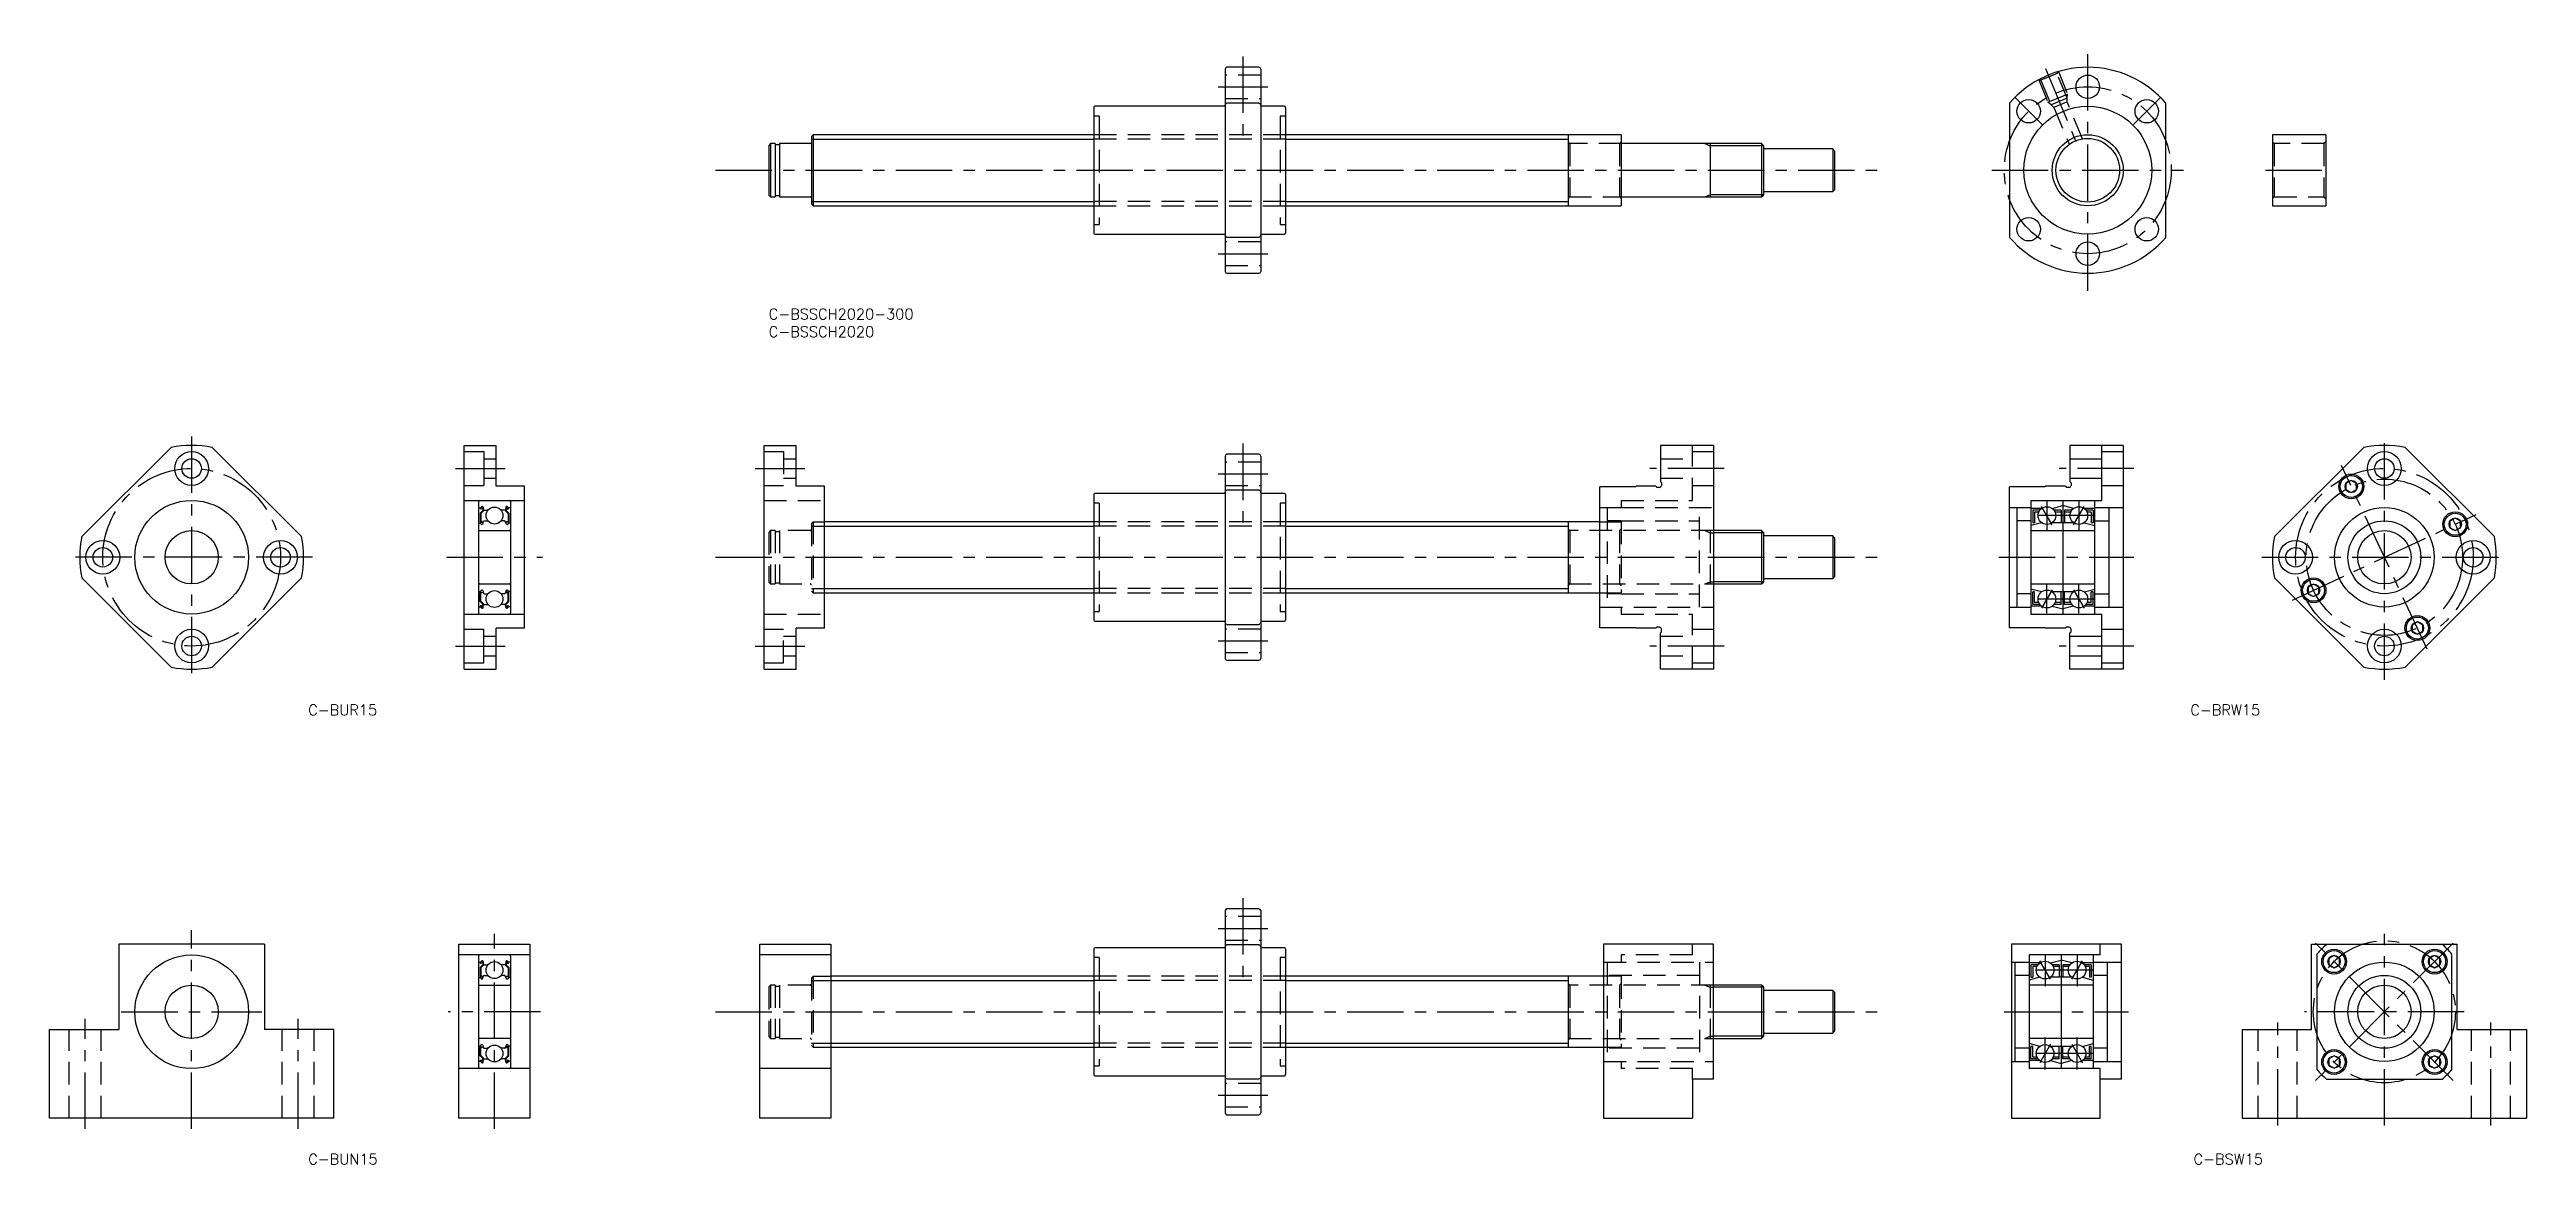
# Model space of a CAD drawing. Extents: x -202 to 495, y -241 to 73.
import ezdxf

# ---------------------------------------------------------------- set-up
doc = ezdxf.new("R2010")
doc.units = 0
doc.header["$LTSCALE"] = 0.5
doc.linetypes.add('CENTER', pattern=[50.8, 31.75, -6.35, 6.35, -6.35])
doc.linetypes.add('DASHED', pattern=[19.05, 12.7, -6.35])
for name, color, linetype in [('MSM_CENTER', 1, 'CENTER'), ('MSM_CONTINUOUS', 7, 'CONTINUOUS'), ('MSM_DASHED', 4, 'DASHED'), ('MSM_NARROW', 5, 'CONTINUOUS'), ('MSM_PART_NUMBER', 7, 'CONTINUOUS')]:
    doc.layers.add(name, color=color, linetype=linetype)
doc.styles.get("Standard").update_dxf_attribs({"font": 'txt.shx', "height": 3, "bigfont": 'bigfont.shx'})

# ---------------------------------------------------------------- blocks, each defined once
blk = doc.blocks.new('*U18')
at = {"layer": 'MSM_PART_NUMBER'}
blk.add_text('C-BSSCH2020-300', height=3, dxfattribs=at).set_placement((0, -3))
blk = doc.blocks.new('*U19')
at = {"layer": 'MSM_PART_NUMBER'}
blk.add_text('C-BSSCH2020', height=3, dxfattribs=at).set_placement((0, -8))
blk = doc.blocks.new('*U20')
at = {"layer": 'MSM_PART_NUMBER'}
blk.add_text('C-BRW15', height=3, dxfattribs=at).set_placement((400.18, -114.5))
blk = doc.blocks.new('*U21')
at = {"layer": 'MSM_PART_NUMBER'}
blk.add_text('C-BSW15', height=3, dxfattribs=at).set_placement((401.09, -241))
blk = doc.blocks.new('*U22')
at = {"layer": 'MSM_PART_NUMBER'}
blk.add_text('C-BUR15', height=3, dxfattribs=at).set_placement((-129.63, -114.5))
blk = doc.blocks.new('*U23')
at = {"layer": 'MSM_PART_NUMBER'}
blk.add_text('C-BUN15', height=3, dxfattribs=at).set_placement((-129.63, -241))

msp = doc.modelspace()

# ---------------------------------------------------------------- linework, layer by layer
at = {"layer": 'MSM_CENTER'}
for p, q in [((133.5, 71), (133.5, 47.27)), ((371.3, 5), (371.3, 73)), ((359.44, 67.64), (368.64, 45.42)), ((126.5, 62.5), (140.5, 62.5)), ((358.43, 51.87), (350.94, 59.36)), ((384.17, 51.87), (391.66, 59.36)), ((-15, 39), (315, 39)), ((344.3, 39), (398.3, 39)), ((421.3, 39), (440.3, 39)), ((126.5, 15.5), (140.5, 15.5)), ((-162.44, -36), (-162.44, -104)), ((133.5, -38), (133.5, -61.73)), ((454.8, -104.5), (454.8, -35.5)), ((-88.2, -45), (-74.2, -45)), ((-3.8, -45), (10.2, -45)), ((126.5, -46.5), (140.5, -46.5)), ((269, -45), (248, -45)), ((384.3, -45), (363.3, -45)), ((466.84, -95.83), (442.76, -44.17)), ((361.3, -60.85), (358.3, -55.65)), ((359.8, -54.25), (359.8, -62.25)), ((367.3, -60.85), (370.3, -55.65)), ((368.8, -54.25), (368.8, -62.25)), ((373.3, -58.25), (355.3, -58.25)), ((428.97, -82.04), (480.63, -57.96)), ((-128.44, -70), (-196.44, -70)), ((-90.7, -70), (-63.7, -70)), ((-15, -70), (315, -70)), ((346.3, -70), (384.3, -70)), ((420.3, -70), (489.3, -70)), ((373.3, -81.75), (355.3, -81.75)), ((361.3, -79.15), (358.3, -84.35)), ((359.8, -85.75), (359.8, -77.75)), ((367.3, -79.15), (370.3, -84.35)), ((368.8, -85.75), (368.8, -77.75)), ((-88.2, -95), (-74.2, -95)), ((-3.8, -95), (10.2, -95)), ((126.5, -93.5), (140.5, -93.5)), ((269, -95), (248, -95)), ((384.3, -95), (363.3, -95)), ((133.5, -166), (133.5, -189.73)), ((-162.44, -231), (-162.44, -175)), ((-77.2, -231), (-77.2, -176)), ((126.5, -174.5), (140.5, -174.5)), ((474.14, -178.66), (435.46, -217.34)), ((474.14, -217.34), (435.46, -178.66)), ((454.8, -230), (454.8, -176)), ((372.8, -186.25), (354.8, -186.25)), ((360.8, -188.85), (357.8, -183.65)), ((359.3, -181.75), (359.3, -190.75)), ((366.8, -188.85), (369.8, -183.65)), ((368.3, -181.75), (368.3, -190.75)), ((-192.44, -231), (-192.44, -200)), ((-182.24, -198), (-142.64, -198)), ((-132.44, -231), (-132.44, -200)), ((-64.2, -198), (-90.2, -198)), ((-15, -198), (315, -198)), ((347.8, -198), (382.8, -198)), ((424.8, -230), (424.8, -201)), ((477.3, -198), (432.3, -198)), ((484.8, -230), (484.8, -201)), ((360.8, -207.15), (357.8, -212.35)), ((359.3, -214.25), (359.3, -205.25)), ((366.8, -207.15), (369.8, -212.35)), ((368.3, -214.25), (368.3, -205.25)), ((372.8, -209.75), (354.8, -209.75)), ((126.5, -221.5), (140.5, -221.5))]:
    msp.add_line(p, q, dxfattribs=at)
for centre, radius in [((371.3, 39), 23.5), ((-162.44, -70), 25), ((454.8, -70), 25), ((454.8, -70), 22), ((454.8, -198), 20)]:
    msp.add_circle(centre, radius, dxfattribs=at)
at = {"layer": 'MSM_CONTINUOUS'}
for p, q in [((128.5, 67.5), (128.5, 10.5)), ((138, 68), (129, 68)), ((138.5, 67.5), (138.5, 10.5)), ((91.5, 56.7), (91.5, 21.3)), ((128.5, 57), (91.8, 57)), ((128.5, 57.13), (128.52, 57.33)), ((128.5, 57.12), (128.5, 57.13)), ((128.52, 57.33), (128.57, 57.52)), ((128.57, 57.52), (128.68, 57.71)), ((128.68, 57.71), (128.8, 57.83)), ((128.8, 57.83), (128.91, 57.88)), ((128.91, 57.88), (129, 57.89)), ((138, 57.89), (129, 57.89)), ((138, 57.89), (138.02, 57.89)), ((138.02, 57.89), (138.13, 57.87)), ((138.13, 57.87), (138.23, 57.81)), ((138.23, 57.81), (138.35, 57.68)), ((138.35, 57.68), (138.46, 57.42)), ((138.46, 57.42), (138.5, 57.12)), ((145.2, 57), (138.5, 57)), ((145.5, 56.7), (145.5, 21.3)), ((349.3, 57.89), (349.3, 20.11)), ((393.3, 20.11), (393.3, 57.89)), ((12.5, 49), (12, 48.5)), ((91.5, 49), (12.5, 49)), ((12.5, 49), (12.5, 29)), ((240, 49), (145.5, 49)), ((225, 49), (225, 29)), ((240, 49), (240, 29)), ((438.3, 49), (423.3, 49)), ((423.3, 49), (423.3, 29)), ((438.3, 49), (438.3, 29)), ((0.5, 46.5), (0, 46)), ((0, 46), (0, 32)), ((1.85, 46.5), (0.5, 46.5)), ((0.5, 46.5), (0.5, 31.5)), ((1.85, 46.5), (1.85, 31.5)), ((3, 46.15), (1.85, 46.15)), ((11.7, 46.5), (3, 46.5)), ((3, 46.5), (3, 31.5)), ((12, 48.5), (12, 29.5)), ((279.5, 46.5), (240, 46.5)), ((265, 46.5), (265, 31.5)), ((280, 46), (279.5, 46.5)), ((279.5, 46.5), (279.5, 31.5)), ((280, 46), (280, 32)), ((299.5, 45), (280, 45)), ((300, 44.5), (299.5, 45)), ((299.5, 45), (299.5, 33)), ((300, 44.5), (300, 33.5)), ((0, 32), (0.5, 31.5)), ((0.5, 31.5), (1.85, 31.5)), ((1.85, 31.85), (3, 31.85)), ((3, 31.5), (11.7, 31.5)), ((12, 29.5), (12.5, 29)), ((12.5, 29), (91.5, 29)), ((145.5, 29), (240, 29)), ((240, 31.5), (279.5, 31.5)), ((279.5, 31.5), (280, 32)), ((280, 33), (299.5, 33)), ((299.5, 33), (300, 33.5)), ((423.3, 29), (438.3, 29)), ((91.8, 21), (128.5, 21)), ((138.5, 21), (145.2, 21)), ((128.5, 20.83), (128.5, 20.88)), ((128.57, 20.48), (128.5, 20.83)), ((128.69, 20.27), (128.57, 20.48)), ((128.79, 20.17), (128.69, 20.27)), ((128.93, 20.11), (128.79, 20.17)), ((128.99, 20.11), (128.93, 20.11)), ((129, 20.11), (128.99, 20.11)), ((129, 20.11), (138, 20.11)), ((138.04, 20.11), (138, 20.11)), ((138.11, 20.12), (138.04, 20.11)), ((138.22, 20.19), (138.11, 20.12)), ((138.34, 20.32), (138.22, 20.19)), ((138.45, 20.53), (138.34, 20.32)), ((138.5, 20.88), (138.45, 20.53)), ((129, 10), (138, 10)), ((-193.4, -64.19), (-168.25, -39.04)), ((-156.63, -39.04), (-131.48, -64.19)), ((-85.7, -101.5), (-85.7, -38.5)), ((-85.7, -38.5), (-76.7, -38.5)), ((-85.7, -40.25), (-80.2, -40.25)), ((-80.2, -40.25), (-80.2, -49.75)), ((-76.7, -50), (-76.7, -38.5)), ((-1.3, -101.5), (-1.3, -38.5)), ((-1.3, -38.5), (7.7, -38.5)), ((7.7, -50), (7.7, -38.5)), ((128.5, -41.5), (128.5, -98.5)), ((138, -41), (129, -41)), ((138.5, -41.5), (138.5, -98.5)), ((251, -38.5), (251, -48.7)), ((266, -38.5), (251, -38.5)), ((266, -38.5), (266, -101.5)), ((366.3, -38.5), (366.3, -48.7)), ((381.3, -38.5), (366.3, -38.5)), ((375.3, -54), (375.3, -38.5)), ((375.3, -40.25), (381.3, -40.25)), ((381.3, -38.5), (381.3, -101.5)), ((448.99, -39.04), (423.84, -64.19)), ((485.76, -64.19), (460.61, -39.04)), ((-80.2, -42.25), (-76.7, -42.25)), ((-80.2, -47.75), (-76.7, -47.75)), ((251, -48.7), (251.3, -49)), ((366.3, -42.25), (375.3, -42.25)), ((366.3, -47.75), (375.3, -47.75)), ((366.3, -48.7), (366.6, -49)), ((445.5, -48.33), (444, -49.2)), ((447, -49.2), (445.5, -48.33)), ((-85.7, -49.75), (-80.2, -49.75)), ((-85.7, -54), (-68.7, -54)), ((-81.7, -54.3), (-81.7, -85.7)), ((-81.14, -56.05), (-80.89, -55.75)), ((-68.7, -50), (-76.7, -50)), ((-73.26, -56.05), (-73.51, -55.75)), ((-72.7, -54.3), (-72.7, -85.7)), ((-68.7, -90), (-68.7, -50)), ((15.7, -50), (7.7, -50)), ((15.7, -90), (15.7, -50)), ((91.5, -52.3), (91.5, -87.7)), ((128.5, -52), (91.8, -52)), ((128.5, -51.87), (128.52, -51.67)), ((128.5, -51.88), (128.5, -51.87)), ((128.52, -51.67), (128.57, -51.48)), ((128.57, -51.48), (128.68, -51.29)), ((128.68, -51.29), (128.8, -51.17)), ((128.8, -51.17), (128.91, -51.12)), ((128.91, -51.12), (129, -51.11)), ((138, -51.11), (129, -51.11)), ((138, -51.11), (138.02, -51.11)), ((138.02, -51.11), (138.13, -51.13)), ((138.13, -51.13), (138.23, -51.19)), ((138.23, -51.19), (138.35, -51.32)), ((138.35, -51.32), (138.46, -51.58)), ((138.46, -51.58), (138.5, -51.88)), ((145.2, -52), (138.5, -52)), ((145.5, -52.3), (145.5, -87.7)), ((234, -89.85), (234, -50.15)), ((244, -50.15), (234, -50.15)), ((244.15, -50), (244, -50.15)), ((249.7, -50), (244.15, -50)), ((249.7, -50), (250, -50.3)), ((250.8, -50.3), (250, -50.3)), ((251.3, -49), (251.3, -49.8)), ((359.3, -50.15), (349.3, -50.15)), ((349.3, -89.85), (349.3, -50.15)), ((355.3, -54), (375.3, -54)), ((355.3, -54), (355.3, -86)), ((359.45, -50), (359.3, -50.15)), ((365, -50), (359.45, -50)), ((361.3, -56.25), (364.3, -55.45)), ((364.3, -54), (364.3, -86)), ((367.3, -56.25), (364.3, -55.45)), ((365, -50), (365.3, -50.3)), ((366.1, -50.3), (365.3, -50.3)), ((366.6, -49), (366.6, -49.8)), ((373.3, -86), (373.3, -54)), ((375.3, -49.75), (381.3, -49.75)), ((444, -49.2), (444, -50.93)), ((444, -50.93), (445.5, -51.79)), ((445.5, -51.79), (447, -50.93)), ((447, -50.93), (447, -49.2)), ((-81.6, -56.05), (-81.14, -56.05)), ((-81.5, -60.35), (-81.2, -60.35)), ((-81.4, -62.5), (-73, -62.5)), ((-80.52, -56.82), (-81.27, -57.57)), ((-81.27, -57.57), (-81.27, -59.95)), ((-81.2, -60.35), (-80.92, -60.68)), ((-80.96, -56.46), (-81.12, -56.33)), ((-80.32, -56.9), (-81.07, -57.65)), ((-81.07, -57.65), (-81.07, -59.95)), ((-80.62, -59.95), (-81.07, -59.95)), ((-81.07, -60.15), (-80.62, -60.15)), ((-80.99, -56.18), (-80.74, -55.88)), ((-80.83, -56.31), (-80.99, -56.18)), ((-80.96, -56.46), (-80.83, -56.31)), ((-80.77, -60.75), (-80.71, -60.75)), ((-80.62, -60.15), (-80.62, -59.95)), ((-80.56, -55.94), (-80.52, -56.82)), ((-80.52, -60.62), (-80.25, -59.88)), ((-80.36, -55.92), (-80.3, -56.66)), ((-80.32, -56.43), (-80.32, -56.9)), ((-80.2, -56.75), (-79.05, -56.75)), ((-80.06, -59.75), (-79.05, -59.75)), ((-74.2, -56.75), (-75.35, -56.75)), ((-74.34, -59.75), (-75.35, -59.75)), ((-73.88, -60.62), (-74.15, -59.88)), ((-74.04, -55.92), (-74.1, -56.66)), ((-74.08, -56.43), (-74.08, -56.9)), ((-74.08, -56.9), (-73.33, -57.65)), ((-73.84, -55.94), (-73.88, -56.82)), ((-73.88, -56.82), (-73.13, -57.57)), ((-73.78, -59.95), (-73.33, -59.95)), ((-73.78, -60.15), (-73.78, -59.95)), ((-73.33, -60.15), (-73.78, -60.15)), ((-73.63, -60.75), (-73.69, -60.75)), ((-73.41, -56.18), (-73.66, -55.88)), ((-73.57, -56.31), (-73.41, -56.18)), ((-73.44, -56.46), (-73.57, -56.31)), ((-73.2, -60.35), (-73.48, -60.68)), ((-73.44, -56.46), (-73.28, -56.33)), ((-73.33, -57.65), (-73.33, -59.95)), ((-72.8, -56.05), (-73.26, -56.05)), ((-72.9, -60.35), (-73.2, -60.35)), ((-73.13, -57.57), (-73.13, -59.95)), ((91.5, -60), (15.7, -60)), ((234, -60), (145.5, -60)), ((225, -60), (225, -80)), ((279.5, -62.5), (266, -62.5)), ((280, -63), (279.5, -62.5)), ((279.5, -62.5), (279.5, -77.5)), ((349.3, -56), (355.3, -56)), ((351.3, -56), (351.3, -84)), ((355.3, -59.75), (351.3, -59.75)), ((358.3, -56.25), (355.3, -56.25)), ((358.3, -60.25), (355.3, -61.05)), ((355.3, -62.5), (373.3, -62.5)), ((355.8, -56.75), (355.8, -60.25)), ((357.8, -56.75), (355.8, -56.75)), ((356.3, -60.25), (355.8, -60.25)), ((356.3, -57.25), (356.3, -60.25)), ((357.51, -57.25), (356.3, -57.25)), ((367.3, -60.25), (361.3, -60.25)), ((363.8, -56.75), (361.8, -56.75)), ((363.8, -57.25), (362.09, -57.25)), ((363.8, -56.75), (363.8, -60.25)), ((364.8, -56.75), (364.8, -60.25)), ((366.8, -56.75), (364.8, -56.75)), ((366.51, -57.25), (364.8, -57.25)), ((373.3, -56.25), (370.3, -56.25)), ((370.3, -60.25), (373.3, -61.05)), ((372.8, -56.75), (370.8, -56.75)), ((372.3, -57.25), (371.09, -57.25)), ((372.3, -57.25), (372.3, -60.25)), ((372.8, -60.25), (372.3, -60.25)), ((372.8, -56.75), (372.8, -60.25)), ((373.3, -56), (381.3, -56)), ((373.3, -59.75), (377.3, -59.75)), ((377.3, -84), (377.3, -56)), ((474.74, -58.97), (473.24, -59.84)), ((473.24, -59.84), (473.24, -61.57)), ((473.24, -61.57), (474.74, -62.43)), ((476.24, -59.84), (474.74, -58.97)), ((474.74, -62.43), (476.24, -61.57)), ((476.24, -61.57), (476.24, -59.84)), ((280, -63), (280, -77)), ((299.5, -64), (280, -64)), ((300, -64.5), (299.5, -64)), ((299.5, -64), (299.5, -76)), ((300, -64.5), (300, -75.5)), ((-193.4, -75.81), (-168.25, -100.96)), ((-156.63, -100.96), (-131.48, -75.81)), ((280, -76), (299.5, -76)), ((299.5, -76), (300, -75.5)), ((423.84, -75.81), (448.99, -100.96)), ((460.61, -100.96), (485.76, -75.81)), ((-81.5, -79.65), (-81.2, -79.65)), ((-81.4, -77.5), (-73, -77.5)), ((-81.27, -82.43), (-81.27, -80.05)), ((-80.52, -83.18), (-81.27, -82.43)), ((-81.2, -79.65), (-80.92, -79.32)), ((-80.96, -83.54), (-81.12, -83.67)), ((-81.07, -79.85), (-80.62, -79.85)), ((-80.62, -80.05), (-81.07, -80.05)), ((-81.07, -82.35), (-81.07, -80.05)), ((-80.32, -83.1), (-81.07, -82.35)), ((-80.96, -83.54), (-80.83, -83.69)), ((-80.77, -79.25), (-80.71, -79.25)), ((-80.62, -79.85), (-80.62, -80.05)), ((-80.56, -84.06), (-80.52, -83.18)), ((-80.52, -79.38), (-80.25, -80.12)), ((-80.36, -84.08), (-80.3, -83.34)), ((-80.32, -83.57), (-80.32, -83.1)), ((-80.2, -83.25), (-79.05, -83.25)), ((-80.06, -80.25), (-79.05, -80.25)), ((-74.34, -80.25), (-75.35, -80.25)), ((-74.2, -83.25), (-75.35, -83.25)), ((-73.88, -79.38), (-74.15, -80.12)), ((-74.04, -84.08), (-74.1, -83.34)), ((-74.08, -83.1), (-73.33, -82.35)), ((-74.08, -83.57), (-74.08, -83.1)), ((-73.88, -83.18), (-73.13, -82.43)), ((-73.84, -84.06), (-73.88, -83.18)), ((-73.33, -79.85), (-73.78, -79.85)), ((-73.78, -79.85), (-73.78, -80.05)), ((-73.78, -80.05), (-73.33, -80.05)), ((-73.63, -79.25), (-73.69, -79.25)), ((-73.44, -83.54), (-73.57, -83.69)), ((-73.2, -79.65), (-73.48, -79.32)), ((-73.44, -83.54), (-73.28, -83.67)), ((-73.33, -82.35), (-73.33, -80.05)), ((-72.9, -79.65), (-73.2, -79.65)), ((-73.13, -82.43), (-73.13, -80.05)), ((15.7, -80), (91.5, -80)), ((145.5, -80), (234, -80)), ((266, -77.5), (279.5, -77.5)), ((279.5, -77.5), (280, -77)), ((355.3, -80.25), (351.3, -80.25)), ((355.3, -77.5), (373.3, -77.5)), ((358.3, -79.75), (355.3, -78.95)), ((355.8, -83.25), (355.8, -79.75)), ((356.3, -79.75), (355.8, -79.75)), ((357.8, -83.25), (355.8, -83.25)), ((356.3, -82.75), (356.3, -79.75)), ((357.51, -82.75), (356.3, -82.75)), ((367.3, -79.75), (361.3, -79.75)), ((363.8, -83.25), (361.8, -83.25)), ((363.8, -82.75), (362.09, -82.75)), ((363.8, -83.25), (363.8, -79.75)), ((364.8, -83.25), (364.8, -79.75)), ((366.51, -82.75), (364.8, -82.75)), ((366.8, -83.25), (364.8, -83.25)), ((370.3, -79.75), (373.3, -78.95)), ((372.8, -83.25), (370.8, -83.25)), ((372.3, -82.75), (371.09, -82.75)), ((372.3, -82.75), (372.3, -79.75)), ((372.8, -79.75), (372.3, -79.75)), ((372.8, -83.25), (372.8, -79.75)), ((373.3, -80.25), (377.3, -80.25)), ((434.86, -77.57), (433.36, -78.43)), ((433.36, -78.43), (433.36, -80.16)), ((433.36, -80.16), (434.86, -81.03)), ((436.36, -78.43), (434.86, -77.57)), ((434.86, -81.03), (436.36, -80.16)), ((436.36, -80.16), (436.36, -78.43)), ((-85.7, -86), (-68.7, -86)), ((-85.7, -90.25), (-80.2, -90.25)), ((-81.6, -83.95), (-81.14, -83.95)), ((-81.14, -83.95), (-80.89, -84.25)), ((-80.83, -83.69), (-80.99, -83.82)), ((-80.99, -83.82), (-80.74, -84.12)), ((-80.2, -99.75), (-80.2, -90.25)), ((-76.7, -101.5), (-76.7, -90)), ((-68.7, -90), (-76.7, -90)), ((-73.41, -83.82), (-73.66, -84.12)), ((-73.57, -83.69), (-73.41, -83.82)), ((-73.26, -83.95), (-73.51, -84.25)), ((-72.8, -83.95), (-73.26, -83.95)), ((7.7, -101.5), (7.7, -90)), ((15.7, -90), (7.7, -90)), ((91.8, -88), (128.5, -88)), ((128.5, -88.17), (128.5, -88.12)), ((128.57, -88.52), (128.5, -88.17)), ((128.69, -88.73), (128.57, -88.52)), ((128.79, -88.83), (128.69, -88.73)), ((128.93, -88.89), (128.79, -88.83)), ((128.99, -88.89), (128.93, -88.89)), ((129, -88.89), (128.99, -88.89)), ((129, -88.89), (138, -88.89)), ((138.04, -88.89), (138, -88.89)), ((138.11, -88.88), (138.04, -88.89)), ((138.22, -88.81), (138.11, -88.88)), ((138.34, -88.68), (138.22, -88.81)), ((138.45, -88.47), (138.34, -88.68)), ((138.5, -88.12), (138.45, -88.47)), ((138.5, -88), (145.2, -88)), ((244, -89.85), (234, -89.85)), ((244.15, -90), (244, -89.85)), ((249.7, -90), (244.15, -90)), ((249.7, -90), (250, -89.7)), ((250.8, -89.7), (250, -89.7)), ((251.3, -91), (251.3, -90.2)), ((349.3, -84), (355.3, -84)), ((359.3, -89.85), (349.3, -89.85)), ((358.3, -83.75), (355.3, -83.75)), ((355.3, -86), (375.3, -86)), ((359.45, -90), (359.3, -89.85)), ((365, -90), (359.45, -90)), ((361.3, -83.75), (364.3, -84.55)), ((367.3, -83.75), (364.3, -84.55)), ((365, -90), (365.3, -89.7)), ((366.1, -89.7), (365.3, -89.7)), ((366.6, -91), (366.6, -90.2)), ((373.3, -83.75), (370.3, -83.75)), ((373.3, -84), (381.3, -84)), ((375.3, -101.5), (375.3, -86)), ((375.3, -90.25), (381.3, -90.25)), ((464.1, -88.21), (462.6, -89.07)), ((462.6, -89.07), (462.6, -90.8)), ((465.6, -89.07), (464.1, -88.21)), ((465.6, -90.8), (465.6, -89.07)), ((-80.2, -92.25), (-76.7, -92.25)), ((251, -91.3), (251.3, -91)), ((251, -101.5), (251, -91.3)), ((366.3, -91.3), (366.6, -91)), ((366.3, -101.5), (366.3, -91.3)), ((366.3, -92.25), (375.3, -92.25)), ((462.6, -90.8), (464.1, -91.67)), ((464.1, -91.67), (465.6, -90.8)), ((-85.7, -99.75), (-80.2, -99.75)), ((-85.7, -101.5), (-76.7, -101.5)), ((-80.2, -97.75), (-76.7, -97.75)), ((-1.3, -101.5), (7.7, -101.5)), ((129, -99), (138, -99)), ((266, -101.5), (251, -101.5)), ((366.3, -97.75), (375.3, -97.75)), ((381.3, -101.5), (366.3, -101.5)), ((375.3, -99.75), (381.3, -99.75)), ((128.5, -169.5), (128.5, -226.5)), ((138, -169), (129, -169)), ((138.5, -169.5), (138.5, -226.5)), ((-182.94, -179), (-182.94, -203)), ((-141.94, -179), (-182.94, -179)), ((-141.94, -179), (-141.94, -203)), ((-87.2, -228), (-87.2, -179)), ((-87.2, -179), (-67.2, -179)), ((-67.2, -179), (-67.2, -228)), ((-2.5, -228), (-2.5, -179)), ((-2.5, -179), (17.5, -179)), ((17.5, -179), (17.5, -228)), ((91.5, -180.3), (91.5, -215.7)), ((128.5, -180), (91.8, -180)), ((128.5, -179.87), (128.52, -179.67)), ((128.5, -179.88), (128.5, -179.87)), ((128.52, -179.67), (128.57, -179.48)), ((128.57, -179.48), (128.68, -179.29)), ((128.68, -179.29), (128.8, -179.17)), ((128.8, -179.17), (128.91, -179.12)), ((128.91, -179.12), (129, -179.11)), ((138, -179.11), (129, -179.11)), ((138, -179.11), (138.02, -179.11)), ((138.02, -179.11), (138.13, -179.13)), ((138.13, -179.13), (138.23, -179.19)), ((138.23, -179.19), (138.35, -179.32)), ((138.35, -179.32), (138.46, -179.58)), ((138.46, -179.58), (138.5, -179.88)), ((145.2, -180), (138.5, -180)), ((145.5, -180.3), (145.5, -215.7)), ((235, -179), (235, -228)), ((266, -179), (235, -179)), ((266, -217), (266, -179)), ((349.8, -179), (349.8, -228)), ((380.8, -179), (349.8, -179)), ((374.8, -182), (374.8, -179)), ((380.8, -217), (380.8, -179)), ((434.3, -203), (434.3, -179)), ((434.3, -179), (475.3, -179)), ((475.3, -203), (475.3, -179)), ((-67.2, -182), (-87.2, -182)), ((-81.7, -182.3), (-81.7, -213.7)), ((-81.6, -184.05), (-81.14, -184.05)), ((-80.52, -184.82), (-81.27, -185.57)), ((-81.27, -185.57), (-81.27, -187.95)), ((-81.14, -184.05), (-80.89, -183.75)), ((-80.96, -184.46), (-81.12, -184.33)), ((-80.32, -184.9), (-81.07, -185.65)), ((-81.07, -185.65), (-81.07, -187.95)), ((-80.62, -187.95), (-81.07, -187.95)), ((-81.07, -188.15), (-80.62, -188.15)), ((-80.99, -184.18), (-80.74, -183.88)), ((-80.83, -184.31), (-80.99, -184.18)), ((-80.96, -184.46), (-80.83, -184.31)), ((-80.62, -188.15), (-80.62, -187.95)), ((-80.56, -183.94), (-80.52, -184.82)), ((-80.52, -188.62), (-80.25, -187.88)), ((-80.36, -183.92), (-80.3, -184.66)), ((-80.32, -184.43), (-80.32, -184.9)), ((-80.2, -184.75), (-79.05, -184.75)), ((-80.06, -187.75), (-79.05, -187.75)), ((-74.2, -184.75), (-75.35, -184.75)), ((-74.34, -187.75), (-75.35, -187.75)), ((-73.88, -188.62), (-74.15, -187.88)), ((-74.04, -183.92), (-74.1, -184.66)), ((-74.08, -184.43), (-74.08, -184.9)), ((-74.08, -184.9), (-73.33, -185.65)), ((-73.84, -183.94), (-73.88, -184.82)), ((-73.88, -184.82), (-73.13, -185.57)), ((-73.78, -187.95), (-73.33, -187.95)), ((-73.78, -188.15), (-73.78, -187.95)), ((-73.33, -188.15), (-73.78, -188.15)), ((-73.41, -184.18), (-73.66, -183.88)), ((-73.57, -184.31), (-73.41, -184.18)), ((-73.44, -184.46), (-73.57, -184.31)), ((-73.26, -184.05), (-73.51, -183.75)), ((-73.44, -184.46), (-73.28, -184.33)), ((-73.33, -185.65), (-73.33, -187.95)), ((-72.8, -184.05), (-73.26, -184.05)), ((-73.13, -185.57), (-73.13, -187.95)), ((-72.7, -182.3), (-72.7, -213.7)), ((17.5, -182), (-2.5, -182)), ((91.5, -188), (17.5, -188)), ((235, -188), (145.5, -188)), ((225, -188), (225, -208)), ((349.8, -184), (354.8, -184)), ((350.8, -184), (350.8, -212)), ((354.8, -187.75), (350.8, -187.75)), ((374.8, -182), (354.8, -182)), ((354.8, -182), (354.8, -214)), ((357.8, -184.25), (354.8, -184.25)), ((357.8, -188.25), (354.8, -189.05)), ((355.3, -184.75), (355.3, -188.25)), ((357.3, -184.75), (355.3, -184.75)), ((355.3, -188.25), (355.8, -188.25)), ((355.8, -185.25), (355.8, -188.25)), ((357.01, -185.25), (355.8, -185.25)), ((360.8, -184.25), (363.8, -183.45)), ((366.8, -188.25), (360.8, -188.25)), ((363.3, -184.75), (361.3, -184.75)), ((363.3, -185.25), (361.59, -185.25)), ((363.3, -184.75), (363.3, -188.25)), ((363.8, -182), (363.8, -214)), ((366.8, -184.25), (363.8, -183.45)), ((364.3, -184.75), (364.3, -188.25)), ((366.3, -184.75), (364.3, -184.75)), ((366.01, -185.25), (364.3, -185.25)), ((372.8, -184.25), (369.8, -184.25)), ((369.8, -188.25), (372.8, -189.05)), ((372.3, -184.75), (370.3, -184.75)), ((371.8, -185.25), (370.59, -185.25)), ((371.8, -185.25), (371.8, -188.25)), ((372.3, -188.25), (371.8, -188.25)), ((372.3, -184.75), (372.3, -188.25)), ((372.8, -182), (372.8, -214)), ((372.8, -184), (380.8, -184)), ((376.8, -187.75), (372.8, -187.75)), ((376.8, -184), (376.8, -212)), ((435.8, -181.75), (435.8, -214.25)), ((440.66, -182.13), (439.16, -182.99)), ((439.16, -182.99), (439.16, -184.72)), ((439.16, -184.72), (440.66, -185.59)), ((442.16, -182.99), (440.66, -182.13)), ((440.66, -185.59), (442.16, -184.72)), ((442.16, -184.72), (442.16, -182.99)), ((468.94, -182.13), (467.44, -182.99)), ((467.44, -182.99), (467.44, -184.72)), ((467.44, -184.72), (468.94, -185.59)), ((470.44, -182.99), (468.94, -182.13)), ((468.94, -185.59), (470.44, -184.72)), ((470.44, -184.72), (470.44, -182.99)), ((473.8, -214.25), (473.8, -181.75)), ((-81.5, -188.35), (-81.2, -188.35)), ((-81.4, -190.5), (-73, -190.5)), ((-81.2, -188.35), (-80.92, -188.68)), ((-80.77, -188.75), (-80.71, -188.75)), ((-73.63, -188.75), (-73.69, -188.75)), ((-73.2, -188.35), (-73.48, -188.68)), ((-72.9, -188.35), (-73.2, -188.35)), ((279.5, -190.5), (266, -190.5)), ((280, -191), (279.5, -190.5)), ((279.5, -190.5), (279.5, -205.5)), ((280, -191), (280, -205)), ((299.5, -192), (280, -192)), ((300, -192.5), (299.5, -192)), ((299.5, -192), (299.5, -204)), ((300, -192.5), (300, -203.5)), ((372.8, -190.5), (354.8, -190.5)), ((-202.44, -228), (-202.44, -203)), ((-202.44, -203), (-182.94, -203)), ((-122.44, -203), (-141.94, -203)), ((-122.44, -228), (-122.44, -203)), ((-81.5, -207.65), (-81.2, -207.65)), ((-73, -205.5), (-81.4, -205.5)), ((-81.27, -210.43), (-81.27, -208.05)), ((-81.2, -207.65), (-80.92, -207.32)), ((-81.07, -207.85), (-80.62, -207.85)), ((-80.62, -208.05), (-81.07, -208.05)), ((-81.07, -210.35), (-81.07, -208.05)), ((-80.77, -207.25), (-80.71, -207.25)), ((-80.62, -207.85), (-80.62, -208.05)), ((-80.52, -207.38), (-80.25, -208.12)), ((-80.06, -208.25), (-79.05, -208.25)), ((-74.34, -208.25), (-75.35, -208.25)), ((-73.88, -207.38), (-74.15, -208.12)), ((-73.33, -207.85), (-73.78, -207.85)), ((-73.78, -207.85), (-73.78, -208.05)), ((-73.78, -208.05), (-73.33, -208.05)), ((-73.63, -207.25), (-73.69, -207.25)), ((-73.2, -207.65), (-73.48, -207.32)), ((-73.33, -210.35), (-73.33, -208.05)), ((-72.9, -207.65), (-73.2, -207.65)), ((-73.13, -210.43), (-73.13, -208.05)), ((17.5, -208), (91.5, -208)), ((145.5, -208), (235, -208)), ((266, -205.5), (279.5, -205.5)), ((279.5, -205.5), (280, -205)), ((280, -204), (299.5, -204)), ((299.5, -204), (300, -203.5)), ((354.8, -208.25), (350.8, -208.25)), ((372.8, -205.5), (354.8, -205.5)), ((357.8, -207.75), (354.8, -206.95)), ((355.3, -211.25), (355.3, -207.75)), ((355.8, -207.75), (355.3, -207.75)), ((355.3, -207.75), (355.8, -207.75)), ((355.8, -210.75), (355.8, -207.75)), ((366.8, -207.75), (360.8, -207.75)), ((363.3, -211.25), (363.3, -207.75)), ((364.3, -211.25), (364.3, -207.75)), ((369.8, -207.75), (372.8, -206.95)), ((371.8, -210.75), (371.8, -207.75)), ((372.3, -207.75), (371.8, -207.75)), ((372.3, -211.25), (372.3, -207.75)), ((376.8, -208.25), (372.8, -208.25)), ((414.8, -203), (414.8, -228)), ((414.8, -203), (434.3, -203)), ((475.3, -203), (494.8, -203)), ((494.8, -203), (494.8, -228)), ((-67.2, -214), (-87.2, -214)), ((-81.6, -211.95), (-81.14, -211.95)), ((-80.52, -211.18), (-81.27, -210.43)), ((-81.14, -211.95), (-80.89, -212.25)), ((-80.96, -211.54), (-81.12, -211.67)), ((-80.32, -211.1), (-81.07, -210.35)), ((-80.83, -211.69), (-80.99, -211.82)), ((-80.99, -211.82), (-80.74, -212.12)), ((-80.96, -211.54), (-80.83, -211.69)), ((-80.56, -212.06), (-80.52, -211.18)), ((-80.36, -212.08), (-80.3, -211.34)), ((-80.32, -211.57), (-80.32, -211.1)), ((-80.2, -211.25), (-79.05, -211.25)), ((-74.2, -211.25), (-75.35, -211.25)), ((-74.04, -212.08), (-74.1, -211.34)), ((-74.08, -211.1), (-73.33, -210.35)), ((-74.08, -211.57), (-74.08, -211.1)), ((-73.88, -211.18), (-73.13, -210.43)), ((-73.84, -212.06), (-73.88, -211.18)), ((-73.41, -211.82), (-73.66, -212.12)), ((-73.44, -211.54), (-73.57, -211.69)), ((-73.57, -211.69), (-73.41, -211.82)), ((-73.26, -211.95), (-73.51, -212.25)), ((-73.44, -211.54), (-73.28, -211.67)), ((-72.8, -211.95), (-73.26, -211.95)), ((17.5, -214), (-2.5, -214)), ((91.8, -216), (128.5, -216)), ((128.5, -216.17), (128.5, -216.12)), ((138.5, -216.12), (138.45, -216.47)), ((138.5, -216), (145.2, -216)), ((349.8, -212), (354.8, -212)), ((357.8, -211.75), (354.8, -211.75)), ((374.8, -214), (354.8, -214)), ((357.3, -211.25), (355.3, -211.25)), ((357.01, -210.75), (355.8, -210.75)), ((360.8, -211.75), (363.8, -212.55)), ((363.3, -211.25), (361.3, -211.25)), ((363.3, -210.75), (361.59, -210.75)), ((366.8, -211.75), (363.8, -212.55)), ((366.01, -210.75), (364.3, -210.75)), ((366.3, -211.25), (364.3, -211.25)), ((372.8, -211.75), (369.8, -211.75)), ((372.3, -211.25), (370.3, -211.25)), ((371.8, -210.75), (370.59, -210.75)), ((372.8, -212), (380.8, -212)), ((374.8, -228), (374.8, -214)), ((440.66, -210.41), (439.16, -211.28)), ((439.16, -211.28), (439.16, -213.01)), ((439.16, -213.01), (440.66, -213.87)), ((442.16, -211.28), (440.66, -210.41)), ((440.66, -213.87), (442.16, -213.01)), ((442.16, -213.01), (442.16, -211.28)), ((468.94, -210.41), (467.44, -211.28)), ((467.44, -211.28), (467.44, -213.01)), ((467.44, -213.01), (468.94, -213.87)), ((470.44, -211.28), (468.94, -210.41)), ((468.94, -213.87), (470.44, -213.01)), ((470.44, -213.01), (470.44, -211.28)), ((128.57, -216.52), (128.5, -216.17)), ((128.69, -216.73), (128.57, -216.52)), ((128.79, -216.83), (128.69, -216.73)), ((128.93, -216.89), (128.79, -216.83)), ((128.99, -216.89), (128.93, -216.89)), ((129, -216.89), (128.99, -216.89)), ((129, -216.89), (138, -216.89)), ((138.04, -216.89), (138, -216.89)), ((138.11, -216.88), (138.04, -216.89)), ((138.22, -216.81), (138.11, -216.88)), ((138.34, -216.68), (138.22, -216.81)), ((138.45, -216.47), (138.34, -216.68)), ((266, -217), (260, -217)), ((260, -217), (260, -228)), ((380.8, -217), (374.8, -217)), ((438.55, -217), (471.05, -217)), ((-122.44, -228), (-202.44, -228)), ((-67.2, -228), (-87.2, -228)), ((17.5, -228), (-2.5, -228)), ((129, -227), (138, -227)), ((235, -228), (260, -228)), ((349.8, -228), (374.8, -228)), ((414.8, -228), (494.8, -228))]:
    msp.add_line(p, q, dxfattribs=at)
for centre, radius in [((371.3, 62.5), 3.3), ((354.68, 55.62), 3.3), ((371.3, 39), 18), ((387.92, 55.62), 3.3), ((371.3, 39), 8.95), ((354.68, 22.38), 3.3), ((387.92, 22.38), 3.3), ((371.3, 15.5), 3.3), ((-162.44, -45), 4.75), ((454.8, -45), 4.75), ((-162.44, -45), 2.75), ((445.5, -50.06), 3.5), ((445.5, -50.06), 3.1), ((445.5, -50.06), 1.73), ((454.8, -45), 2.75), ((-162.44, -70), 16), ((359.8, -58.25), 2.5), ((368.8, -58.25), 2.5), ((-162.44, -70), 7.5), ((-77.2, -58.25), 2.38), ((454.8, -70), 14), ((454.8, -70), 10.25), ((454.8, -70), 7.5), ((474.74, -60.7), 3.5), ((474.74, -60.7), 3.1), ((474.74, -60.7), 1.73), ((-187.44, -70), 4.75), ((-187.44, -70), 2.75), ((-137.44, -70), 4.75), ((-137.44, -70), 2.75), ((429.8, -70), 4.75), ((429.8, -70), 2.75), ((479.8, -70), 4.75), ((479.8, -70), 2.75), ((434.86, -79.3), 3.5), ((434.86, -79.3), 3.1), ((-77.2, -81.75), 2.38), ((359.8, -81.75), 2.5), ((368.8, -81.75), 2.5), ((434.86, -79.3), 1.73), ((-162.44, -95), 4.75), ((454.8, -95), 4.75), ((464.1, -89.94), 3.5), ((464.1, -89.94), 3.1), ((464.1, -89.94), 1.73), ((-162.44, -95), 2.75), ((454.8, -95), 2.75), ((440.66, -183.86), 3.5), ((440.66, -183.86), 3.1), ((468.94, -183.86), 3.5), ((468.94, -183.86), 3.1), ((-162.44, -198), 16), ((-77.2, -186.25), 2.38), ((359.3, -186.25), 2.5), ((368.3, -186.25), 2.5), ((440.66, -183.86), 1.73), ((454.8, -198), 14), ((454.8, -198), 10.25), ((468.94, -183.86), 1.73), ((-162.44, -198), 7.5), ((454.8, -198), 7.5), ((-77.2, -209.75), 2.38), ((359.3, -209.75), 2.5), ((368.3, -209.75), 2.5), ((440.66, -212.14), 3.5), ((440.66, -212.14), 3.1), ((468.94, -212.14), 3.5), ((468.94, -212.14), 3.1), ((440.66, -212.14), 1.73), ((468.94, -212.14), 1.73)]:
    msp.add_circle(centre, radius, dxfattribs=at)
for centre, radius, start, end in [((129, 67.5), 0.5, 90, 180), ((138, 67.5), 0.5, 0, 90), ((371.3, 39), 29, 40.65725, 139.34275), ((91.8, 56.7), 0.3, 90, 180), ((145.2, 56.7), 0.3, 0, 90), ((11.7, 46.8), 0.3, 270, 0), ((11.7, 31.2), 0.3, 0, 90), ((91.8, 21.3), 0.3, 180, 270), ((145.2, 21.3), 0.3, 270, 0), ((371.3, 39), 29, 220.65725, 319.34275), ((129, 10.5), 0.5, 180, 270), ((138, 10.5), 0.5, 270, 0), ((-162.44, -70), 31.5, 79.37126, 100.62874), ((129, -41.5), 0.5, 90, 180), ((138, -41.5), 0.5, 0, 90), ((454.8, -70), 31.5, 79.37126, 100.62874), ((-81.4, -54.3), 0.3, 90, 180), ((-80.66, -55.95), 0.3, 4.99676, 140.00022), ((-73.74, -55.95), 0.3, 39.99978, 175.00324), ((-73, -54.3), 0.3, 0, 90), ((91.8, -52.3), 0.3, 90, 180), ((145.2, -52.3), 0.3, 0, 90), ((250.8, -49.8), 0.5, 270, 0), ((366.1, -49.8), 0.5, 270, 0), ((-81.6, -55.95), 0.1, 180, 270), ((-81.5, -60.55), 0.2, 90, 180), ((-81.4, -62.2), 0.3, 180, 270), ((-81.07, -59.95), 0.2, 180, 270), ((-80.99, -56.18), 0.2, 140.00022, 230.08482), ((-80.77, -60.55), 0.2, 219.99622, 270), ((-80.66, -55.94), 0.1, 2.81982, 140.00331), ((-80.71, -60.55), 0.2, 270, 339.9919), ((-80.2, -56.65), 0.1, 184.99676, 269.9995), ((-80.06, -59.95), 0.2, 90, 159.9919), ((-74.34, -59.95), 0.2, 20.0081, 90), ((-74.2, -56.65), 0.1, 270.0005, 355.00324), ((-73.69, -60.55), 0.2, 200.0081, 270), ((-73.74, -55.94), 0.1, 39.99669, 177.18018), ((-73.63, -60.55), 0.2, 270, 320.00378), ((-73.33, -59.95), 0.2, 270, 0), ((-73.41, -56.18), 0.2, 309.91518, 39.99978), ((-73, -62.2), 0.3, 270, 0), ((-72.9, -60.55), 0.2, 0, 90), ((-72.8, -55.95), 0.1, 270, 0), ((-162.44, -70), 31.5, 169.37126, 190.62874), ((-162.44, -70), 31.5, 349.37126, 10.62874), ((454.8, -70), 31.5, 169.37126, 190.62874), ((454.8, -70), 31.5, 349.37126, 10.62874), ((-81.4, -77.8), 0.3, 90, 180), ((-81.5, -79.45), 0.2, 180, 270), ((-81.07, -80.05), 0.2, 90, 180), ((-80.99, -83.82), 0.2, 129.91518, 219.99978), ((-80.77, -79.45), 0.2, 90, 140.00378), ((-80.71, -79.45), 0.2, 20.0081, 90), ((-80.2, -83.35), 0.1, 90.0005, 175.00324), ((-80.06, -80.05), 0.2, 200.0081, 270), ((-74.34, -80.05), 0.2, 270, 339.9919), ((-74.2, -83.35), 0.1, 4.99676, 89.9995), ((-73.69, -79.45), 0.2, 90, 159.9919), ((-73.63, -79.45), 0.2, 39.99622, 90), ((-73.33, -80.05), 0.2, 0, 90), ((-73.41, -83.82), 0.2, 320.00022, 50.08482), ((-73, -77.8), 0.3, 0, 90), ((-72.9, -79.45), 0.2, 270, 0), ((-81.6, -84.05), 0.1, 90, 180), ((-81.4, -85.7), 0.3, 180, 270), ((-80.66, -84.05), 0.3, 219.99978, 355.00324), ((-80.66, -84.06), 0.1, 219.99669, 357.18018), ((-73.74, -84.05), 0.3, 184.99676, 320.00022), ((-73.74, -84.06), 0.1, 182.81982, 320.00331), ((-73, -85.7), 0.3, 270, 0), ((-72.8, -84.05), 0.1, 0, 90), ((91.8, -87.7), 0.3, 180, 270), ((145.2, -87.7), 0.3, 270, 0), ((250.8, -90.2), 0.5, 0, 90), ((366.1, -90.2), 0.5, 0, 90), ((-162.44, -70), 31.5, 259.37126, 280.62874), ((129, -98.5), 0.5, 180, 270), ((138, -98.5), 0.5, 270, 0), ((454.8, -70), 31.5, 259.37126, 280.62874), ((129, -169.5), 0.5, 90, 180), ((138, -169.5), 0.5, 0, 90), ((91.8, -180.3), 0.3, 90, 180), ((145.2, -180.3), 0.3, 0, 90), ((454.8, -198), 25, 130.5358, 139.4642), ((454.8, -198), 25, 40.5358, 49.4642), ((-81.4, -182.3), 0.3, 90, 180), ((-81.6, -183.95), 0.1, 180, 270), ((-81.07, -187.95), 0.2, 180, 270), ((-80.99, -184.18), 0.2, 140.00022, 230.08482), ((-80.66, -183.95), 0.3, 4.99676, 140.00022), ((-80.66, -183.94), 0.1, 2.81982, 140.00331), ((-80.2, -184.65), 0.1, 184.99676, 269.9995), ((-80.06, -187.95), 0.2, 90, 159.9919), ((-74.34, -187.95), 0.2, 20.0081, 90), ((-74.2, -184.65), 0.1, 270.0005, 355.00324), ((-73.74, -183.95), 0.3, 39.99978, 175.00324), ((-73.74, -183.94), 0.1, 39.99669, 177.18018), ((-73.33, -187.95), 0.2, 270, 0), ((-73.41, -184.18), 0.2, 309.91518, 39.99978), ((-73, -182.3), 0.3, 0, 90), ((-72.8, -183.95), 0.1, 270, 0), ((-81.5, -188.55), 0.2, 90, 180), ((-81.4, -190.2), 0.3, 180, 270), ((-80.77, -188.55), 0.2, 219.99622, 270), ((-80.71, -188.55), 0.2, 270, 339.9919), ((-73.69, -188.55), 0.2, 200.0081, 270), ((-73.63, -188.55), 0.2, 270, 320.00378), ((-73, -190.2), 0.3, 270, 0), ((-72.9, -188.55), 0.2, 0, 90), ((-81.4, -205.8), 0.3, 90, 180), ((-81.5, -207.45), 0.2, 180, 270), ((-81.07, -208.05), 0.2, 90, 180), ((-80.77, -207.45), 0.2, 90, 140.00378), ((-80.71, -207.45), 0.2, 20.0081, 90), ((-80.06, -208.05), 0.2, 200.0081, 270), ((-74.34, -208.05), 0.2, 270, 339.9919), ((-73.69, -207.45), 0.2, 90, 159.9919), ((-73.63, -207.45), 0.2, 39.99622, 90), ((-73.33, -208.05), 0.2, 0, 90), ((-73, -205.8), 0.3, 0, 90), ((-72.9, -207.45), 0.2, 270, 0), ((-81.6, -212.05), 0.1, 90, 180), ((-81.4, -213.7), 0.3, 180, 270), ((-80.99, -211.82), 0.2, 129.91518, 219.99978), ((-80.66, -212.05), 0.3, 219.99978, 355.00324), ((-80.66, -212.06), 0.1, 219.99669, 357.18018), ((-80.2, -211.35), 0.1, 90.0005, 175.00324), ((-74.2, -211.35), 0.1, 4.99676, 89.9995), ((-73.74, -212.05), 0.3, 184.99676, 320.00022), ((-73.74, -212.06), 0.1, 182.81982, 320.00331), ((-73.41, -211.82), 0.2, 320.00022, 50.08482), ((-73, -213.7), 0.3, 270, 0), ((-72.8, -212.05), 0.1, 0, 90), ((91.8, -215.7), 0.3, 180, 270), ((145.2, -215.7), 0.3, 270, 0), ((454.8, -198), 25, 220.5358, 229.4642), ((454.8, -198), 25, 310.5358, 319.4642), ((129, -226.5), 0.5, 180, 270), ((138, -226.5), 0.5, 270, 0)]:
    msp.add_arc(centre, radius, start, end, dxfattribs=at)
at = {"layer": 'MSM_DASHED'}
for p, q in [((138.5, 65.8), (128.5, 65.8)), ((357.49, 64.5), (360.11, 58.18)), ((357.62, 64.57), (358.14, 64.35)), ((362.68, 66.23), (358.14, 64.35)), ((358.14, 64.35), (360.99, 57.46)), ((362.68, 66.23), (362.9, 66.75)), ((365.54, 59.34), (362.68, 66.23)), ((363.03, 66.8), (365.65, 60.47)), ((128.5, 59.2), (138.5, 59.2)), ((360.11, 58.18), (365.65, 60.47)), ((360.99, 57.46), (360.11, 58.18)), ((365.54, 59.34), (360.99, 57.46)), ((360.99, 57.46), (361.8, 56.71)), ((365.49, 58.24), (361.8, 56.71)), ((361.8, 56.71), (366.11, 46.3)), ((365.49, 58.24), (365.54, 59.34)), ((369.81, 47.83), (365.49, 58.24)), ((365.54, 59.34), (365.65, 60.47)), ((93, 54.25), (91.5, 54.25)), ((145.5, 49), (91.5, 49)), ((93, 54.25), (93, 23.75)), ((145.5, 54.25), (144, 54.25)), ((144, 54.25), (144, 23.75)), ((145.5, 47.79), (91.5, 47.79)), ((225.5, 46.5), (225, 47)), ((240, 46.5), (225.3, 46.5)), ((225.5, 46.5), (225.5, 31.5)), ((240, 47), (239.5, 46.5)), ((239.5, 46.5), (239.5, 31.5)), ((423.8, 46.5), (423.3, 47)), ((437.8, 46.5), (423.8, 46.5)), ((423.8, 46.5), (423.8, 31.5)), ((438.3, 47), (437.8, 46.5)), ((437.8, 46.5), (437.8, 31.5)), ((145.5, 30.21), (91.5, 30.21)), ((91.5, 29), (145.5, 29)), ((225, 31), (225.5, 31.5)), ((225.3, 31.5), (240, 31.5)), ((239.5, 31.5), (240, 31)), ((423.3, 31), (423.8, 31.5)), ((423.8, 31.5), (437.8, 31.5)), ((437.8, 31.5), (438.3, 31)), ((91.5, 23.75), (93, 23.75)), ((144, 23.75), (145.5, 23.75)), ((138.5, 18.8), (128.5, 18.8)), ((128.5, 12.2), (138.5, 12.2)), ((-1.3, -40.25), (4.2, -40.25)), ((4.2, -40.25), (4.2, -49.75)), ((260, -54), (260, -38.5)), ((260, -40.25), (266, -40.25)), ((4.2, -42.25), (7.7, -42.25)), ((4.2, -47.75), (7.7, -47.75)), ((138.5, -43.2), (128.5, -43.2)), ((251, -42.25), (260, -42.25)), ((251, -47.75), (260, -47.75)), ((-1.3, -49.75), (4.2, -49.75)), ((-1.3, -54), (15.7, -54)), ((93, -54.75), (91.5, -54.75)), ((93, -54.75), (93, -85.25)), ((128.5, -49.8), (138.5, -49.8)), ((145.5, -54.75), (144, -54.75)), ((144, -54.75), (144, -85.25)), ((240, -54), (260, -54)), ((240, -54), (240, -56)), ((260, -49.75), (266, -49.75)), ((0.5, -62.5), (0, -63)), ((1.85, -62.5), (0.5, -62.5)), ((0.5, -62.5), (0.5, -77.5)), ((1.85, -62.5), (1.85, -77.5)), ((11.7, -62.5), (3, -62.5)), ((3, -62.5), (3, -77.5)), ((12.5, -60), (12, -60.5)), ((12, -60.5), (12, -79.5)), ((12, -61.21), (15.7, -61.21)), ((12.5, -60), (12.5, -80)), ((12.5, -60), (15.7, -60)), ((145.5, -60), (91.5, -60)), ((145.5, -61.21), (91.5, -61.21)), ((225.5, -62.5), (225, -62)), ((266, -62.5), (225.3, -62.5)), ((225.5, -62.5), (225.5, -77.5)), ((234, -56), (240, -56)), ((234, -60), (240, -60)), ((236, -56), (236, -84)), ((240, -59.75), (236, -59.75)), ((240, -62), (239.5, -62.5)), ((239.5, -62.5), (239.5, -77.5)), ((240, -56), (266, -56)), ((240, -59.75), (262, -59.75)), ((240, -60), (240, -80)), ((262, -84), (262, -56)), ((263.5, -62.5), (265, -63.11)), ((265, -62.5), (265, -77.5)), ((0, -63), (0, -77)), ((3, -62.85), (1.85, -62.85)), ((265, -63.11), (266, -63.11)), ((0, -77), (0.5, -77.5)), ((0.5, -77.5), (1.85, -77.5)), ((1.85, -77.15), (3, -77.15)), ((3, -77.5), (11.7, -77.5)), ((12, -78.79), (15.7, -78.79)), ((12, -79.5), (12.5, -80)), ((12.5, -80), (15.7, -80)), ((145.5, -78.79), (91.5, -78.79)), ((91.5, -80), (145.5, -80)), ((225, -78), (225.5, -77.5)), ((225.3, -77.5), (266, -77.5)), ((234, -80), (240, -80)), ((240, -80.25), (236, -80.25)), ((239.5, -77.5), (240, -78)), ((240, -80.25), (262, -80.25)), ((263.5, -77.5), (265, -76.89)), ((265, -76.89), (266, -76.89)), ((-1.3, -86), (15.7, -86)), ((-1.3, -90.25), (4.2, -90.25)), ((4.2, -99.75), (4.2, -90.25)), ((91.5, -85.25), (93, -85.25)), ((138.5, -90.2), (128.5, -90.2)), ((144, -85.25), (145.5, -85.25)), ((234, -84), (266, -84)), ((240, -84), (240, -86)), ((240, -86), (260, -86)), ((260, -101.5), (260, -86)), ((260, -90.25), (266, -90.25)), ((4.2, -92.25), (7.7, -92.25)), ((128.5, -96.8), (138.5, -96.8)), ((251, -92.25), (260, -92.25)), ((-1.3, -99.75), (4.2, -99.75)), ((4.2, -97.75), (7.7, -97.75)), ((251, -97.75), (260, -97.75)), ((260, -99.75), (266, -99.75)), ((138.5, -171.2), (128.5, -171.2)), ((128.5, -177.8), (138.5, -177.8)), ((260, -182), (260, -179)), ((12.5, -188), (12, -188.5)), ((12.5, -188), (12.5, -208)), ((12.5, -188), (17.5, -188)), ((93, -182.75), (91.5, -182.75)), ((145.5, -188), (91.5, -188)), ((93, -182.75), (93, -213.25)), ((145.5, -182.75), (144, -182.75)), ((144, -182.75), (144, -213.25)), ((235, -184), (266, -184)), ((240, -188), (235, -188)), ((236, -184), (236, -212)), ((262, -187.75), (236, -187.75)), ((260, -182), (240, -182)), ((240, -182), (240, -184)), ((240, -188), (240, -208)), ((262, -184), (262, -212)), ((0.5, -190.5), (0, -191)), ((0, -191), (0, -205)), ((1.85, -190.5), (0.5, -190.5)), ((0.5, -190.5), (0.5, -205.5)), ((1.85, -190.5), (1.85, -205.5)), ((3, -190.85), (1.85, -190.85)), ((11.7, -190.5), (3, -190.5)), ((3, -190.5), (3, -205.5)), ((12, -188.5), (12, -207.5)), ((12, -189.21), (17.5, -189.21)), ((145.5, -189.21), (91.5, -189.21)), ((225.5, -190.5), (225, -190)), ((266, -190.5), (225.3, -190.5)), ((225.5, -190.5), (225.5, -205.5)), ((240, -190), (239.5, -190.5)), ((239.5, -190.5), (239.5, -205.5)), ((263.5, -190.5), (265, -191.11)), ((265, -190.5), (265, -205.5)), ((265, -191.11), (266, -191.11)), ((-196.94, -228), (-196.94, -203)), ((-187.94, -228), (-187.94, -203)), ((-136.94, -228), (-136.94, -203)), ((-127.94, -228), (-127.94, -203)), ((0, -205), (0.5, -205.5)), ((0.5, -205.5), (1.85, -205.5)), ((1.85, -205.15), (3, -205.15)), ((3, -205.5), (11.7, -205.5)), ((12, -206.79), (17.5, -206.79)), ((12, -207.5), (12.5, -208)), ((12.5, -208), (17.5, -208)), ((145.5, -206.79), (91.5, -206.79)), ((91.5, -208), (145.5, -208)), ((225, -206), (225.5, -205.5)), ((225.3, -205.5), (266, -205.5)), ((235, -208), (240, -208)), ((262, -208.25), (236, -208.25)), ((239.5, -205.5), (240, -206)), ((263.5, -205.5), (265, -204.89)), ((265, -204.89), (266, -204.89)), ((419.3, -228), (419.3, -203)), ((430.3, -228), (430.3, -203)), ((479.3, -228), (479.3, -203)), ((490.3, -228), (490.3, -203)), ((91.5, -213.25), (93, -213.25)), ((144, -213.25), (145.5, -213.25)), ((235, -212), (266, -212)), ((240, -212), (240, -214)), ((260, -214), (240, -214)), ((260, -217), (260, -214)), ((138.5, -218.2), (128.5, -218.2)), ((128.5, -224.8), (138.5, -224.8))]:
    msp.add_line(p, q, dxfattribs=at)
for centre, start, end in [((225.3, 46.8), 180, 270), ((225.3, 31.2), 90, 180), ((11.7, -62.2), 270, 0), ((225.3, -62.2), 180, 270), ((11.7, -77.8), 0, 90), ((225.3, -77.8), 90, 180), ((11.7, -190.2), 270, 0), ((225.3, -190.2), 180, 270), ((11.7, -205.8), 0, 90), ((225.3, -205.8), 90, 180)]:
    msp.add_arc(centre, 0.3, start, end, dxfattribs=at)
at = {"layer": 'MSM_NARROW'}
for p, q in [((12, 47.79), (91.5, 47.79)), ((145.5, 47.79), (225, 47.79)), ((263.5, 46.5), (265, 45.89)), ((280, 45.89), (265, 45.89)), ((12, 30.21), (91.5, 30.21)), ((145.5, 30.21), (225, 30.21)), ((263.5, 31.5), (265, 32.11)), ((280, 32.11), (265, 32.11)), ((15.7, -61.21), (91.5, -61.21)), ((145.5, -61.21), (225, -61.21)), ((280, -63.11), (266, -63.11)), ((15.7, -78.79), (91.5, -78.79)), ((145.5, -78.79), (225, -78.79)), ((280, -76.89), (266, -76.89)), ((17.5, -189.21), (91.5, -189.21)), ((145.5, -189.21), (225, -189.21)), ((280, -191.11), (266, -191.11)), ((17.5, -206.79), (91.5, -206.79)), ((145.5, -206.79), (225, -206.79)), ((280, -204.89), (266, -204.89))]:
    msp.add_line(p, q, dxfattribs=at)
msp.add_circle((371.3, 39), 10, dxfattribs=at)

# ---------------------------------------------------------------- block references
at = {"layer": 'MSM_CONTINUOUS'}
for name in ['*U18', '*U19', '*U22', '*U20', '*U23', '*U21']:
    msp.add_blockref(name, (0, 0), dxfattribs=at)

doc.saveas('drawing.dxf')
